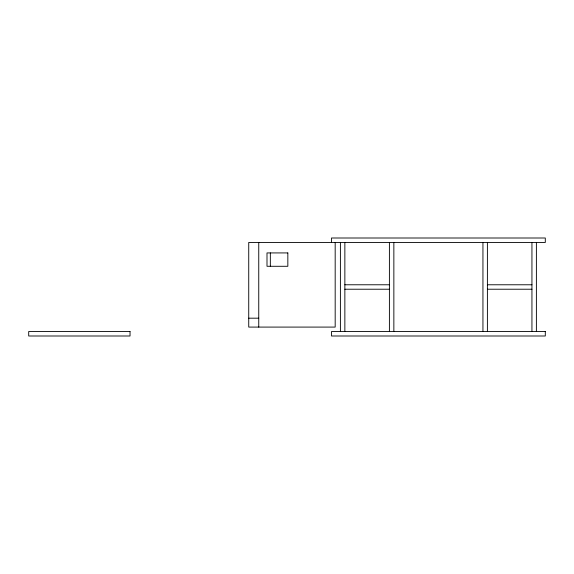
<?xml version="1.0" encoding="UTF-8"?>
<svg xmlns="http://www.w3.org/2000/svg" width="574" height="574" viewBox="0 0 574 574"><rect width="100%" height="100%" fill="white"/><g stroke="black" fill="none" stroke-linecap="round" stroke-linejoin="round"><path stroke-width="0.86" d="M344.859 284.776L389.402 284.776M487.398 284.776L531.94 284.776M344.859 289.224L389.402 289.224M487.398 289.224L531.94 289.224M248.736 318.183L258.752 318.183M536.389 242.458L536.389 331.542M531.94 242.458L531.94 331.542M487.398 242.458L487.398 331.542M482.942 242.458L482.942 331.542M393.857 242.458L393.857 331.542M389.402 242.458L389.402 331.542M344.859 242.458L344.859 331.542M340.404 242.458L340.404 331.542M335.18 242.458L335.18 327.087L248.736 327.087L248.736 242.458L545.3 242.458L545.3 238.002L331.499 238.002L331.499 242.458M270.34 252.926L270.34 266.286M258.752 242.458L258.752 327.087M287.839 252.926L266.996 252.926L266.996 266.286L287.839 266.286L287.839 252.926M130.033 331.542L28.7 331.542L28.7 335.998L130.033 335.998L130.033 331.542M545.3 331.542L331.499 331.542L331.499 335.998L545.3 335.998L545.3 331.542"/></g></svg>
